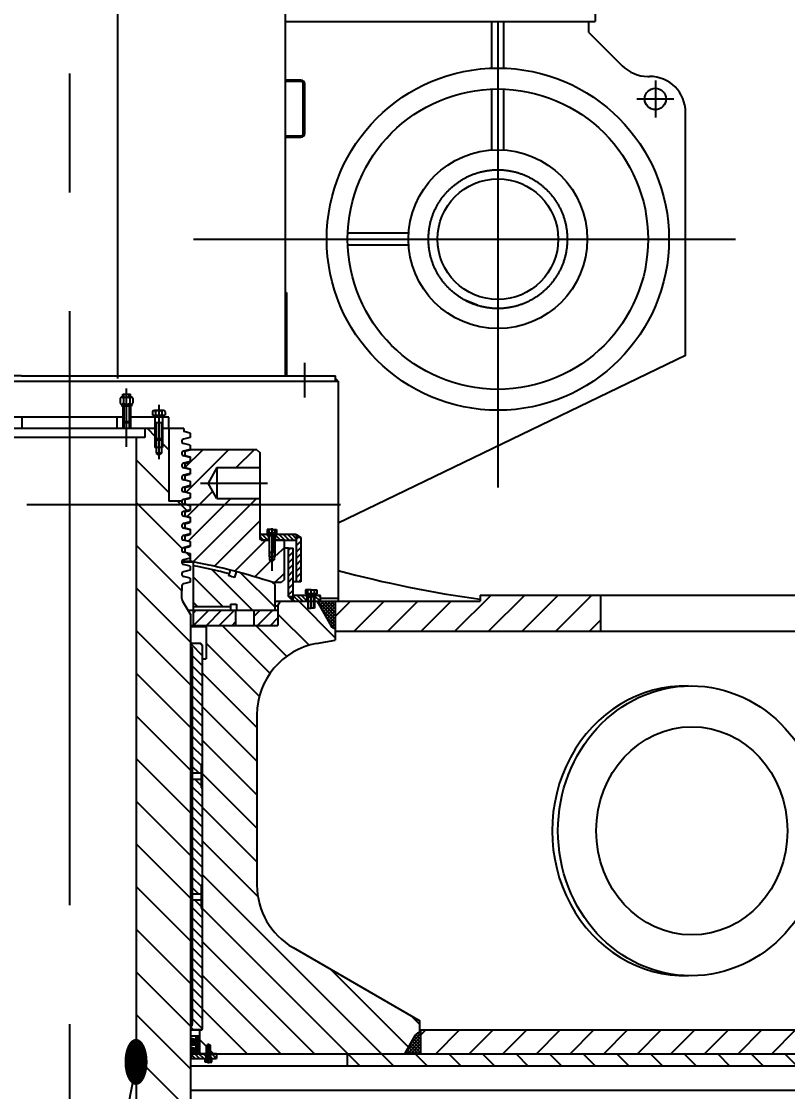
# Model space of a CAD drawing. Header units: millimetres. Extents: x 0 to 42000, y 0 to 29700.
# Drawn here: x 16297 to 17909, y 10722 to 12974 of the extents above; entities that cross this region are included whole.
import ezdxf
from ezdxf.enums import TextEntityAlignment as Align

# ---------------------------------------------------------------- set-up
doc = ezdxf.new("R2010")
doc.units = ezdxf.units.MM
doc.header["$LTSCALE"] = 1000
doc.linetypes.add('G', pattern=[2, 1.25, -0.25, 0.25, -0.25])
doc.linetypes.add('K', pattern=[2.5, 1.25, -0.25, 0.25, -0.25, 0.25, -0.25])
for name, color, linetype in [('01', 7, 'Continuous'), ('02', 1, 'Continuous'), ('05', 142, 'G'), ('07', 6, 'K'), ('08', 1, 'Continuous'), ('11', 3, 'Continuous')]:
    doc.layers.add(name, color=color, linetype=linetype)
doc.styles.get("Standard").update_dxf_attribs({"font": 'isocp', "width": 0.707, "bigfont": 'intecad.shx'})
doc.dimstyles.new('INTE', dxfattribs={"dimscale": 100, "dimtxt": 3.5, "dimasz": 3, "dimexe": 3, "dimexo": 0, "dimgap": 1, "dimtad": 1, "dimdec": 0, "dimdsep": 46, "dimtxsty": 'Standard', "dimcen": 0, "dimclrd": 1, "dimclre": 1, "dimclrt": 3, "dimaunit": 1, "dimadec": 0, "dimazin": 0, "dimtfac": 1, "dimtdec": 0, "dimtmove": 0, "dimatfit": 0, "dimfxl": 1, "dimarcsym": 0})
pattern_1 = [(45, (9121.654, 5016.96), (-35.35534, 35.35534), [])]
pattern_2 = [(315, (9121.654, 5016.96), (35.35534, 35.35534), [])]
pattern_3 = [(270, (13930.657, 12882.7767), (3.4925, -6e-16), [2.54, -0.9525]), (360, (13930.657, 12882.7767), (9e-16, 3.4925), [2.54, -0.9525])]

# ---------------------------------------------------------------- blocks, each defined once
blk = doc.blocks.new('*U643')
at = {"layer": '01'}
for p, q in [((-6.1, 2.1), (-6.1, 0)), ((0, 2.1), (-6.1, 2.1)), ((-6.1, 0), (0, 0)), ((0, 0), (-1.2, 2.1)), ((0, 2.1), (1.2, 0)), ((0, 2.1), (6.1, 2.1)), ((6.1, 0), (0, 0)), ((6.1, 2.1), (6.1, 0))]:
    blk.add_line(p, q, dxfattribs=at)
at = {"layer": '05'}
blk.add_line((0, 4.2), (0, -2.1), dxfattribs=at)
blk = doc.blocks.new('*U639', base_point=(-843.9, 1458.2))
at = {"layer": '01', "color": 7, "linetype": 'Continuous', "ltscale": 2}
for p, q in [((-834.1, 1471.7), (-837.6, 1458.2)), ((-834.1, 1471.7), (-825.5, 1471.7)), ((-825.5, 1471.7), (-821.9, 1458)), ((-808.7, 1471.7), (-812.2, 1458)), ((-808.7, 1471.7), (-800.1, 1471.7)), ((-800.1, 1471.7), (-796.5, 1458)), ((-783.3, 1471.7), (-786.8, 1458)), ((-783.3, 1471.7), (-774.7, 1471.7)), ((-774.7, 1471.7), (-771.1, 1458)), ((-757.9, 1471.7), (-761.4, 1458)), ((-757.9, 1471.7), (-749.3, 1471.7)), ((-749.3, 1471.7), (-745.7, 1458)), ((-732.5, 1471.7), (-736, 1458)), ((-723.9, 1471.7), (-720.3, 1458)), ((-707.1, 1471.7), (-710.6, 1458)), ((-698.5, 1471.7), (-694.9, 1458)), ((-681.7, 1471.7), (-685.2, 1458)), ((-673.1, 1471.7), (-669.5, 1458)), ((-656.3, 1471.7), (-659.8, 1458)), ((-647.7, 1471.7), (-644.1, 1458)), ((-630.9, 1471.7), (-634.4, 1458)), ((-622.3, 1471.7), (-618.7, 1458)), ((-605.5, 1471.7), (-609, 1458)), ((-596.9, 1471.7), (-593.3, 1458)), ((-580.1, 1471.7), (-583.6, 1458)), ((-571.5, 1471.7), (-567.9, 1458)), ((-554.7, 1471.7), (-558.2, 1458)), ((-546.1, 1471.7), (-542.5, 1458)), ((-529.3, 1471.7), (-532.8, 1458)), ((-520.7, 1471.7), (-517.1, 1458)), ((-480.7, 1455.9), (-452.4, 1472.2)), ((-843.9, 1458.2), (-837.6, 1458.2)), ((-500.9, 1453.2), (-490.7, 1453.2)), ((-500.9, 1453.2), (-490.7, 1453.2))]:
    blk.add_line(p, q, dxfattribs=at)
at = {"layer": '01', "color": 7, "linetype": 'Continuous'}
for p, q in [((-783.3, 1471.7), (-774.7, 1471.7)), ((-757.9, 1471.7), (-749.3, 1471.7)), ((-732.5, 1471.7), (-723.9, 1471.7)), ((-732.5, 1471.7), (-723.9, 1471.7)), ((-707.1, 1471.7), (-698.5, 1471.7)), ((-681.7, 1471.7), (-673.1, 1471.7)), ((-656.3, 1471.7), (-647.7, 1471.7)), ((-630.9, 1471.7), (-622.3, 1471.7)), ((-605.5, 1471.7), (-596.9, 1471.7)), ((-580.1, 1471.7), (-571.5, 1471.7)), ((-554.7, 1471.7), (-546.1, 1471.7)), ((-529.3, 1471.7), (-520.7, 1471.7)), ((-512.3, 1454.2), (-504.3, 1454.2))]:
    blk.add_line(p, q, dxfattribs=at)
at = {"layer": '01', "color": 7, "linetype": 'Continuous', "ltscale": 2}
for centre, radius, start, end in [((-817.1, 1459.2), 5, 194.5, 345.5), ((-791.7, 1459.2), 5, 194.5, 345.5), ((-766.3, 1459.2), 5, 194.5, 345.5), ((-740.9, 1459.2), 5, 194.5, 345.5), ((-715.5, 1459.2), 5, 194.5, 345.5), ((-690.1, 1459.2), 5, 194.5, 345.5), ((-664.7, 1459.2), 5, 194.5, 345.5), ((-639.3, 1459.2), 5, 194.5, 345.5), ((-613.9, 1459.2), 5, 194.5, 345.5), ((-588.5, 1459.2), 5, 194.5, 345.5), ((-563.1, 1459.2), 5, 194.5, 345.5), ((-537.7, 1459.2), 5, 194.5, 345.5), ((-512.3, 1459.2), 5, 194.5, 270), ((-500.9, 1459.7), 6.5, 237.7958, 270), ((-490.7, 1473.2), 20, 270, 300), ((-490.7, 1473.2), 20, 270, 300)]:
    blk.add_arc(centre, radius, start, end, dxfattribs=at)
blk = doc.blocks.new('*U642', base_point=(2450.2, 3973.1))
at = {"layer": '11', "color": 3, "linetype": 'Continuous'}
for p, q in [((2409.9, 3973.1), (2410.3, 3973.1)), ((2413.1, 3962.1), (2410.3, 3973.1)), ((2422, 3962.1), (2424.8, 3973.1)), ((2424.8, 3973.1), (2435.7, 3973.1)), ((2438.5, 3962.1), (2435.7, 3973.1)), ((2447.4, 3962.1), (2450.2, 3973.1)), ((2450.2, 3973.1), (2461.1, 3973.1)), ((2463.9, 3962.1), (2461.1, 3973.1)), ((2472.8, 3962.1), (2475.6, 3973.1)), ((2475.6, 3973.1), (2486.5, 3973.1)), ((2489.3, 3962.1), (2486.5, 3973.1)), ((2498.2, 3962.1), (2501, 3973.1)), ((2501, 3973.1), (2511.9, 3973.1)), ((2514.7, 3962.1), (2511.9, 3973.1)), ((2523.6, 3962.1), (2526.4, 3973.1)), ((2526.4, 3973.1), (2537.3, 3973.1)), ((2540.1, 3962.1), (2537.3, 3973.1)), ((2549, 3962.1), (2551.8, 3973.1)), ((2551.8, 3973.1), (2562.7, 3973.1)), ((2565.5, 3962.1), (2562.7, 3973.1)), ((2574.4, 3962.1), (2577.2, 3973.1)), ((2577.2, 3973.1), (2588.1, 3973.1)), ((2590.9, 3962.1), (2588.1, 3973.1)), ((2599.8, 3962.1), (2602.6, 3973.1)), ((2602.6, 3973.1), (2613.5, 3973.1)), ((2616.3, 3962.1), (2613.5, 3973.1)), ((2625.2, 3962.1), (2628, 3973.1)), ((2628, 3973.1), (2645.3, 3973.1)), ((2413.1, 3962.1), (2422, 3962.1)), ((2438.5, 3962.1), (2447.4, 3962.1)), ((2463.9, 3962.1), (2472.8, 3962.1)), ((2489.3, 3962.1), (2498.2, 3962.1)), ((2514.7, 3962.1), (2523.6, 3962.1)), ((2540.1, 3962.1), (2549, 3962.1)), ((2565.5, 3962.1), (2574.4, 3962.1)), ((2590.9, 3962.1), (2599.8, 3962.1)), ((2616.3, 3962.1), (2625.2, 3962.1))]:
    blk.add_line(p, q, dxfattribs=at)
blk = doc.blocks.new('*U644')
at = {"layer": '01'}
for p, q in [((-10.7, 3.6), (-10.7, 0)), ((0, 3.6), (-10.7, 3.6)), ((-10.7, 0), (0, 0)), ((0, 0), (-2.1, 3.6)), ((0, 3.6), (2.1, 0)), ((0, 3.6), (10.7, 3.6)), ((10.7, 0), (0, 0)), ((10.7, 3.6), (10.7, 0))]:
    blk.add_line(p, q, dxfattribs=at)
at = {"layer": '05'}
blk.add_line((0, 5.7), (0, -2.1), dxfattribs=at)
blk = doc.blocks.new('*U645')
at = {"layer": '01'}
for p, q in [((-9.2, 3.1), (-9.2, 0)), ((0, 3.1), (-9.2, 3.1)), ((-9.2, 0), (0, 0)), ((0, 0), (-1.8, 3.1)), ((0, 3.1), (1.8, 0)), ((0, 3.1), (9.2, 3.1)), ((9.2, 0), (0, 0)), ((9.2, 3.1), (9.2, 0))]:
    blk.add_line(p, q, dxfattribs=at)
at = {"layer": '05'}
blk.add_line((0, 5.2), (0, -2.1), dxfattribs=at)
blk = doc.blocks.new('*D677')
at = {"layer": '08', "color": 1, "lineweight": -2}
for p, q in [((16398.8, 19983.5), (16398.8, 21558.3)), ((19904, 12102.8), (19904, 21558.3)), ((16698.8, 21258.3), (19604, 21258.3))]:
    blk.add_line(p, q, dxfattribs=at)
at = {"layer": '08', "color": 1}
for points in [[(16698.8, 21308.3), (16698.8, 21208.3), (16398.8, 21258.3)], [(19604, 21308.3), (19604, 21208.3), (19904, 21258.3)]]:
    blk.add_solid(points, dxfattribs=at)
at = {"layer": 'DEFPOINTS', "color": 0}
for p in [(19904, 21258.3), (16398.8, 19983.5), (19904, 12102.8)]:
    blk.add_point(p, dxfattribs=at)
at = {"layer": '08', "color": 3, "insert": (18151.4, 21533.3), "char_height": 350, "attachment_point": 5}
blk.add_mtext('3505', dxfattribs=at)
blk = doc.blocks.new('*D678')
at = {"layer": '08', "color": 1, "lineweight": -2}
for p, q in [((6849.2, 11679), (6849.2, 21558.3)), ((16398.8, 20688.4), (16398.8, 21558.3)), ((7149.2, 21258.3), (16098.8, 21258.3))]:
    blk.add_line(p, q, dxfattribs=at)
at = {"layer": '08', "color": 1}
for points in [[(7149.2, 21308.3), (7149.2, 21208.3), (6849.2, 21258.3)], [(16098.8, 21308.3), (16098.8, 21208.3), (16398.8, 21258.3)]]:
    blk.add_solid(points, dxfattribs=at)
at = {"layer": 'DEFPOINTS', "color": 0}
for p in [(16398.8, 21258.3), (16398.8, 20688.4), (6849.2, 11679)]:
    blk.add_point(p, dxfattribs=at)
at = {"layer": '08', "color": 3, "insert": (11624, 21533.3), "char_height": 350, "attachment_point": 5}
blk.add_mtext('9550', dxfattribs=at)

msp = doc.modelspace()

# ---------------------------------------------------------------- hatches: boundary and pattern name
at = {"layer": '01'}
for points in [[(16957.8, 12222.5), (16957.8, 12216.5), (16963.8, 12216.5)], [(16875.3, 11893.8), (16875.3, 11887.8), (16885.3, 11887.8)], [(16869.3, 11763.5), (16859.3, 11763.5), (16869.3, 11753.5)]]:
    msp.add_hatch(color=256, dxfattribs=at).paths.add_polyline_path(points)
at = {"layer": '02', "linetype": 'Continuous'}
h = msp.add_hatch(dxfattribs=at)
h.set_pattern_fill('ANSI31', color=1, scale=20, angle=-90, style=0)
h.set_pattern_definition([(315, (12952.206, 14110.883), (44.9013, 44.9013), [])])
h.paths.add_polyline_path([(16652.8, 10577.9), (16652.8, 11725.4), (16636.5, 11753.7, -0.131652), (16633.8, 11763.7), (16633.8, 11773.9, -0.14145), (16634.8, 11777.3), (16634.8, 11785.3, -0.341889), (16638.5, 11790.1), (16652.3, 11793.7), (16652.3, 11802.3), (16638.5, 11805.8, -0.774283), (16638.5, 11815.5), (16652.3, 11819.1), (16652.3, 11827.7), (16638.5, 11831.2, -0.774283), (16638.5, 11840.9), (16652.3, 11844.5), (16652.3, 11853.1), (16638.5, 11856.6, -0.774283), (16638.5, 11866.3), (16652.3, 11869.9), (16652.3, 11878.5), (16638.5, 11882, -0.774283), (16638.5, 11891.7), (16652.3, 11895.3), (16652.3, 11903.9), (16638.5, 11907.4, -0.774283), (16638.5, 11917.1), (16652.3, 11920.7), (16652.3, 11929.3), (16638.5, 11932.8, -0.774283), (16638.5, 11942.5), (16652.3, 11946.1), (16652.3, 11954.7), (16638.5, 11958.2, -0.389981), (16634.9, 11963.9), (16607.3, 11963.9), (16607.3, 12116.9), (16594.3, 12116.9), (16594.3, 12076.9), (16591.8, 12076.9), (16591.8, 12064.9), (16586.3, 12061.7), (16580.8, 12064.9), (16580.8, 12076.9), (16578.3, 12076.9), (16578.3, 12116.9), (16563.3, 12116.9), (16557.3, 12110.9), (16557.3, 12097.9), (16538.5, 12097.9), (16538.5, 10577.9)])
h.paths.add_polyline_path([(16652.8, 10175.9), (16652.8, 10577.9), (16538.5, 10577.9), (16538.5, 10175.9)])
h.paths.add_polyline_path([(16633.5, 9448.9), (16651.2, 9448.9), (16652.8, 9454.9), (16652.8, 10175.9), (16538.5, 10175.9), (16538.5, 9448.9)])
h.paths.add_polyline_path([(16633.5, 9384.9, -0.414214), (16620.8, 9397.6), (16620.8, 9436.2, -0.414214), (16633.5, 9448.9), (16538.5, 9448.9), (16538.5, 9384.9)])
h.paths.add_polyline_path([(16647.7, 9280.9), (16652.8, 9299.9), (16652.8, 9378.9), (16651.2, 9384.9), (16633.5, 9384.9), (16538.5, 9384.9), (16538.5, 9294), (16551.6, 9280.9)])
h = msp.add_hatch(dxfattribs=at)
h.set_pattern_fill('ANSI31', color=1, scale=12, style=0)
h.set_pattern_definition([(45, (12952.206, 14110.883), (-26.94077, 26.94077), [])])
h.paths.add_polyline_path([(16826.8, 11792.9), (16843.8, 11792.9), (16849.8, 11798.9), (16849.8, 11881.8), (16834.3, 11881.8), (16834.3, 11846.8), (16830.3, 11846.8), (16830.3, 11840.8), (16824.3, 11837.3), (16818.3, 11840.8), (16818.3, 11846.8), (16814.3, 11846.8), (16814.3, 11881.8), (16804.8, 11881.8, -0.414214), (16798.8, 11887.8), (16798.8, 11969.8), (16708.8, 11969.8), (16690, 12002.3), (16708.8, 12034.8), (16798.8, 12034.8), (16798.8, 12066.3), (16792.8, 12072.3), (16653.7, 12072.3), (16641.3, 12069.1), (16641.3, 12060.2), (16652.3, 12057.4), (16652.3, 12046.5), (16641.3, 12043.7), (16641.3, 12034.8), (16652.3, 12032), (16652.3, 12021.1), (16641.3, 12018.3), (16641.3, 12009.4), (16652.3, 12006.6), (16652.3, 11995.7), (16641.3, 11992.9), (16641.3, 11984), (16652.3, 11981.2), (16652.3, 11970.3), (16641.3, 11967.5), (16641.3, 11958.6), (16652.3, 11955.8), (16652.3, 11944.9), (16641.3, 11942.1), (16641.3, 11933.2), (16652.3, 11930.4), (16652.3, 11919.5), (16641.3, 11916.7), (16641.3, 11907.8), (16652.3, 11905), (16652.3, 11894.1), (16641.3, 11891.3), (16641.3, 11882.4), (16652.3, 11879.6), (16652.3, 11868.7), (16641.3, 11865.9), (16641.3, 11857), (16652.3, 11854.2), (16652.3, 11836.9), (16656.9, 11836.9, -0.032032)])
h = msp.add_hatch(dxfattribs=at)
h.set_pattern_fill('LINE', color=1, scale=2, angle=-45, style=0)
h.set_pattern_definition([(315, (17715.1025, 12482.174), (4.490128, 4.490128), [])])
h.paths.add_polyline_path([(16832.3, 11893.8), (16832.3, 11881.8), (16875.3, 11881.8), (16875.3, 11893.8)])
h.paths.add_polyline_path([(16799.3, 11893.8), (16799.3, 11887.8), (16805.3, 11881.8), (16816.3, 11881.8), (16816.3, 11893.8)])
h.paths.add_polyline_path([(16862.4, 11887.5), (16852.9, 11887.5), (16852.9, 11875.2), (16862.4, 11875.2)], flags=9)
h = msp.add_hatch(dxfattribs=at)
h.set_pattern_fill('LINE', color=1, scale=3, angle=-135, style=0)
h.set_pattern_definition([(225, (19514.827, 13607.267), (6.735192, -6.735192), [])])
h.paths.add_polyline_path([(16875.3, 11794.8), (16885.3, 11794.8), (16885.3, 11887.8), (16875.3, 11887.8)])
h = msp.add_hatch(dxfattribs=at)
h.set_pattern_fill('LINE', color=1, scale=3, angle=-135, style=0)
h.set_pattern_definition([(45, (14229.776, 10039.995), (-6.735192, 6.735192), [])])
h.paths.add_polyline_path([(16869.3, 11865.5), (16859.3, 11865.5), (16859.3, 11763.5), (16869.3, 11763.5)])
h = msp.add_hatch(dxfattribs=at)
h.set_pattern_fill('ANSI31', color=1, scale=12, angle=-90, style=0)
h.set_pattern_definition([(315, (12952.206, 14110.883), (26.94077, 26.94077), [])])
h.paths.add_polyline_path([(16737, 11747.2), (16749.7, 11747.2), (16749.7, 11734.7), (16830.3, 11734.7), (16830.3, 11788.8), (16825.8, 11793.2, 0.014474), (16749.7, 11815.8), (16746.5, 11803.7, 0.002408), (16733.8, 11807), (16735, 11811.3, 0.014318), (16658.8, 11828.4), (16658.8, 11742.7), (16737, 11742.7)])
h = msp.add_hatch(dxfattribs=at)
h.set_pattern_fill('_USER', color=1, scale=50, angle=45, style=0, pattern_type=0)
h.set_pattern_definition(pattern_1)
h.paths.add_polyline_path([(12917.2, 11690.5), (12917.2, 11753.5), (12717.1, 11753.5), (12717.1, 11766.5), (12512.8, 11766.5), (12512.8, 11690.5)])
h.paths.add_polyline_path([(13018.8, 11753.5), (13018.8, 11690.5), (13206.3, 11690.5), (13206.3, 11747.5), (13200.3, 11753.5)])
h.paths.add_polyline_path([(13821.3, 11753.5), (13815.3, 11747.5), (13815.3, 11690.5), (14002.8, 11690.5), (14002.8, 11753.5)])
h.paths.add_polyline_path([(14104.4, 11753.5), (14104.4, 11690.5), (14467.8, 11690.5), (14467.8, 11766.5), (14304.6, 11766.5), (14304.6, 11753.5)])
h.paths.add_polyline_path([(15627.3, 11690.5, -0.02101), (15671.7, 11753.5), (15535.3, 11753.5), (15535.3, 11766.5), (15077.8, 11766.5), (15077.8, 11690.5)])
h.paths.add_polyline_path([(15840.1, 11690.5), (15840.1, 11753.5), (15671.7, 11753.5, 0.02101), (15627.3, 11690.5)])
h.paths.add_polyline_path([(17515.8, 11690.5), (17515.8, 11766.5), (17262.3, 11766.5), (17262.3, 11753.5), (17125.9, 11753.5, -0.02101), (17170.3, 11690.5)])
h.paths.add_polyline_path([(17170.3, 11690.5, 0.02101), (17125.9, 11753.5), (16957.6, 11753.5), (16957.6, 11690.5)])
h.paths.add_polyline_path([(18693.2, 11690.5), (18693.2, 11753.5), (18493.1, 11753.5), (18493.1, 11766.5), (18125.8, 11766.5), (18125.8, 11690.5)])
h.paths.add_polyline_path([(18982.3, 11690.5), (18982.3, 11747.5), (18976.3, 11753.5), (18794.8, 11753.5), (18794.8, 11690.5)])
h.paths.add_polyline_path([(19778.8, 11690.5), (19778.8, 11753.5), (19597.3, 11753.5), (19591.3, 11747.5), (19591.3, 11690.5)])
h.paths.add_polyline_path([(20145.8, 11690.5), (20145.8, 11766.5), (20080.6, 11766.5), (20080.6, 11753.5), (19880.4, 11753.5), (19880.4, 11690.5)])
h = msp.add_hatch(dxfattribs=at)
h.set_pattern_fill('LINE', color=1, scale=2, angle=-45, style=0)
h.set_pattern_definition([(135, (14229.7755, 10039.9954), (-4.490128, -4.490128), [])])
h.paths.add_polyline_path([(16869.3, 11765.5), (16869.3, 11753.5), (16898.8, 11753.5), (16898.8, 11765.5)])
h.paths.add_polyline_path([(16926.3, 11765.5), (16914.8, 11765.5), (16914.8, 11753.5), (16926.3, 11753.5)])
h = msp.add_hatch(dxfattribs=at)
h.set_pattern_fill('_USER', color=1, scale=50, angle=315, style=0, pattern_type=0)
h.set_pattern_definition(pattern_2)
h.paths.add_polyline_path([(16111.6, 11669.1), (16111.6, 11699.7), (16108.6, 11702.7), (15960.7, 11702.7), (15960.7, 11744), (15955.2, 11753.5), (15878.7, 11753.5), (15848.7, 11701.5, -0.267949), (15840.1, 11696.5), (15840.1, 11671.5), (15879.2, 11664.6, -0.209626), (15980.8, 11596.9), (15992.9, 11602.1), (15993.6, 11601)])
h.paths.add_polyline_path([(16119.8, 11629.7), (16116.8, 11632.7), (16111.6, 11632.7), (16111.6, 11653), (16000.6, 11588.9), (16001.2, 11587.8), (15990.3, 11579.7, -0.110633), (16004.8, 11514.9), (16004.8, 11395.5), (16017.8, 11394), (16017.8, 11392.8), (16119.8, 11392.8)])
h.paths.add_polyline_path([(16119.8, 11378.8), (16017.8, 11378.8), (16017.8, 11377.5), (16004.8, 11376), (16004.8, 11156.5, -0.024481), (16004.1, 11141.6), (16017.8, 11140), (16017.8, 11138.8), (16119.8, 11138.8)])
h.paths.add_polyline_path([(16017.8, 11124.8), (16017.8, 11123.5), (16000.7, 11121.5, -0.206706), (15928.8, 11024.8), (15662.3, 10871), (15662.3, 10846, -0.267949), (15671, 10841), (15693.8, 10801.5), (16122.3, 10801.5), (16125.8, 10805), (16125.8, 10851.8), (16122.8, 10851.8), (16121, 10851.8, -0.414214), (16119.8, 10853), (16119.8, 11124.8)])
h.paths.add_polyline_path([(16677.8, 10853, -0.414214), (16676.6, 10851.8), (16671.8, 10851.8), (16671.8, 10805), (16675.3, 10801.5), (17103.8, 10801.5), (17126.6, 10841, -0.267949), (17135.3, 10846), (17135.3, 10871), (16868.8, 11024.8, -0.267949), (16792.8, 11156.5), (16792.8, 11514.9, -0.36397), (16918.4, 11664.6), (16957.6, 11671.5), (16957.6, 11696.5, -0.267949), (16948.9, 11701.5), (16918.9, 11753.5), (16842.4, 11753.5), (16837, 11744), (16837, 11702.7), (16689.1, 11702.7), (16686.1, 11699.7), (16686.1, 11632.7), (16680.8, 11632.7), (16677.8, 11629.7), (16677.8, 11410.8)])
h = msp.add_hatch(dxfattribs=at)
h.set_pattern_fill('_USER', color=1, scale=5, angle=45, style=0, double=1, pattern_type=0)
h.set_pattern_definition([(45, (8862.6575, -2519.381), (-3.5355339, 3.5355339), []), (135, (8862.6575, -2519.381), (-3.5355339, -3.5355339), [])])
h.paths.add_polyline_path([(15840.1, 11753), (15840.1, 11696.5, 0.267949), (15848.7, 11701.5), (15878.4, 11753)])
h.paths.add_polyline_path([(16948.9, 11701.5, 0.267949), (16957.6, 11696.5), (16957.6, 11753), (16919.2, 11753)])
h = msp.add_hatch(dxfattribs=at)
h.set_pattern_fill('ANSI31', color=1, scale=6, style=0)
h.set_pattern_definition([(45, (12952.206, 14110.883), (-13.470384, 13.470384), [])])
h.paths.add_polyline_path([(16837, 11702.7), (16837, 11734.7), (16786.4, 11734.7), (16786.4, 11702.7)])
h.paths.add_polyline_path([(16747.9, 11702.7), (16747.9, 11734.7), (16658.8, 11734.7), (16658.8, 11733.9), (16658.8, 11702.7)])
h = msp.add_hatch(dxfattribs=at)
h.set_pattern_fill('_USER', color=1, scale=15, angle=-45, style=0, pattern_type=0)
h.set_pattern_definition([(315, (15386.122, 12103.777), (10.6066, 10.6066), [])])
h.paths.add_polyline_path([(16675.3, 11392.3), (16675.3, 11410.8), (16677.8, 11410.8), (16677.8, 11661.8), (16674.8, 11664.8), (16655.8, 11664.8), (16652.8, 11661.8), (16652.8, 11657.8, -0.414214), (16656.8, 11653.8), (16656.8, 11392.3)])
h.paths.add_polyline_path([(16675.3, 11138.3), (16675.3, 11156.8), (16677.8, 11156.8), (16677.8, 11360.8), (16675.3, 11360.8), (16675.3, 11379.3), (16656.8, 11379.3), (16656.8, 11138.3)])
h.paths.add_polyline_path([(16656.8, 10862.8, -0.414214), (16652.8, 10858.8), (16652.8, 10854.8), (16655.8, 10851.8), (16674.8, 10851.8), (16677.8, 10854.8), (16677.8, 11106.8), (16675.3, 11106.8), (16675.3, 11125.3), (16656.8, 11125.3)])
h.paths.add_polyline_path([(16140.8, 11392.3), (16140.8, 11653.8, -0.414214), (16144.8, 11657.8), (16144.8, 11661.8), (16141.8, 11664.8), (16122.8, 11664.8), (16119.8, 11661.8), (16119.8, 11410.8), (16122.3, 11410.8), (16122.3, 11392.3)])
h.paths.add_polyline_path([(16119.8, 11156.8), (16122.3, 11156.8), (16122.3, 11138.3), (16140.8, 11138.3), (16140.8, 11379.3), (16122.3, 11379.3), (16122.3, 11360.8), (16119.8, 11360.8)])
h.paths.add_polyline_path([(16140.8, 11125.3), (16122.3, 11125.3), (16122.3, 11106.8), (16119.8, 11106.8), (16119.8, 10854.8), (16122.8, 10851.8), (16141.8, 10851.8), (16144.8, 10854.8), (16144.8, 10858.8, -0.414214), (16140.8, 10862.8)])
h = msp.add_hatch(dxfattribs=at)
h.set_pattern_fill('_USER', color=1, scale=50, angle=45, style=0, pattern_type=0)
h.set_pattern_definition(pattern_1)
h.paths.add_polyline_path([(11267.8, 10851.5), (11267.8, 10833.5), (11267.8, 10801.5), (11622.8, 10801.5), (11622.8, 10851.5)])
h.paths.add_polyline_path([(12232.8, 10851.5), (12232.8, 10801.5), (12789, 10801.5, -0.017058), (12767.4, 10851.5)])
h.paths.add_polyline_path([(12767.4, 10851.5, 0.017058), (12789, 10801.5), (12917.2, 10801.5), (12917.2, 10851.5)])
h.paths.add_polyline_path([(13018.8, 10851.5), (13018.8, 10801.5), (13072.8, 10801.5), (13072.8, 10851.5)])
h.paths.add_polyline_path([(13948.8, 10851.5), (13948.8, 10801.5), (14232.6, 10801.5, 0.017058), (14254.2, 10851.5)])
h.paths.add_polyline_path([(14254.2, 10851.5, -0.017058), (14232.6, 10801.5), (15569.7, 10801.5, -0.014877), (15547.8, 10851.5)])
h.paths.add_polyline_path([(15660.6, 10801.5), (15660.6, 10851.5), (15547.8, 10851.5, 0.014877), (15569.7, 10801.5)])
h.paths.add_polyline_path([(17137.1, 10851.5), (17137.1, 10801.5), (17227.9, 10801.5, 0.014877), (17249.8, 10851.5)])
h.paths.add_polyline_path([(17249.8, 10851.5, -0.014877), (17227.9, 10801.5), (18848.8, 10801.5), (18848.8, 10851.5)])
h.paths.add_polyline_path([(19724.8, 10801.5), (19778.8, 10801.5), (19778.8, 10851.5), (19724.8, 10851.5)])
h.paths.add_polyline_path([(20132.8, 10801.5), (20132.8, 10851.5), (19880.4, 10851.5), (19880.4, 10801.5)])
h = msp.add_hatch(dxfattribs=at)
h.set_pattern_fill('_USER', color=1, scale=5, angle=315, style=0, double=1, pattern_type=0)
h.set_pattern_definition([(315, (9137.6085, 4166.072), (3.535534, 3.535534), []), (45, (9137.6085, 4166.072), (-3.535534, 3.535534), [])])
h.paths.add_polyline_path([(15671, 10841, 0.267949), (15662.3, 10846), (15662.3, 10851.5), (15660.6, 10851.5), (15660.6, 10801.5), (15693.8, 10801.5)])
h.paths.add_polyline_path([(17103.8, 10801.5), (17137.1, 10801.5), (17137.1, 10851.5), (17135.3, 10851.5), (17135.3, 10846, 0.267949), (17126.6, 10841)])
h = msp.add_hatch(dxfattribs=at)
h.set_pattern_fill('ANGLE', color=1, scale=0.5, angle=-90, style=0)
h.set_pattern_definition(pattern_3)
h.paths.add_polyline_path([(16671.8, 10839.5), (16665.3, 10839.5), (16665.3, 10828.2, -0.698572), (16660.2, 10827), (16659.4, 10829.5, -0.048802), (16659.1, 10829.4, -0.813615), (16658.3, 10833), (16657.9, 10834.5), (16652.8, 10833), (16652.8, 10830.5), (16660.3, 10820.5), (16671.8, 10820.5)])
h = msp.add_hatch(dxfattribs=at)
h.set_pattern_fill('ANGLE', color=1, scale=0.5, angle=-90, style=0)
h.set_pattern_definition(pattern_3)
h.paths.add_polyline_path([(16660.2, 10808), (16659.4, 10810.5, -0.048802), (16659.1, 10810.4, -0.813615), (16658.3, 10814), (16657.9, 10815.5), (16652.8, 10814), (16652.8, 10811.5), (16660.3, 10801.5), (16671.8, 10801.5), (16671.8, 10820.5), (16665.3, 10820.5), (16665.3, 10809.2, -0.698572)])
h = msp.add_hatch(dxfattribs=at)
h.set_pattern_fill('_USER', color=1, scale=50, angle=315, style=0, pattern_type=0)
h.set_pattern_definition(pattern_2)
h.paths.add_polyline_path([(15569.7, 10801.5, 0.00787), (15582.5, 10775.6), (15814.8, 10775.6), (15814.8, 10801.5)])
h.paths.add_polyline_path([(15582.5, 10775.6, -0.00787), (15569.7, 10801.5), (14747.8, 10801.5), (14747.8, 10775.6)])
h.paths.add_polyline_path([(17215.1, 10775.6, 0.00787), (17227.9, 10801.5), (16982.8, 10801.5), (16982.8, 10775.6)])
h.paths.add_polyline_path([(18049.8, 10775.6), (18049.8, 10801.5), (17227.9, 10801.5, -0.00787), (17215.1, 10775.6)])
h = msp.add_hatch(dxfattribs=at)
h.set_pattern_fill('LINE', color=1, scale=2, angle=-45, style=0)
h.set_pattern_definition([(315, (13930.657, 12895.0767), (4.490128, 4.490128), [])])
h.paths.add_polyline_path([(16707.8, 10791.5), (16707.8, 10801.5), (16695.9, 10801.5), (16695.9, 10791.5), (16697.1, 10791.5)])
h.paths.add_polyline_path([(16685.9, 10791.5), (16685.9, 10801.5), (16671.8, 10801.5), (16654.8, 10801.5), (16654.8, 10791.5)])

# ---------------------------------------------------------------- linework, layer by layer
for p, q in [((16674.8, 11664.8), (16652.8, 11664.8)), ((16655.8, 11664.8), (16652.8, 11661.8)), ((16677.8, 11661.8), (16674.8, 11664.8)), ((16652.8, 11661.8), (16652.8, 10854.8)), ((16656.8, 11653.8), (16656.8, 10862.8)), ((16677.8, 11661.8), (16677.8, 11410.8)), ((16675.3, 11410.8), (16675.3, 11360.8)), ((16675.3, 11410.8), (16677.8, 11410.8)), ((16656.8, 11392.3), (16675.3, 11392.3)), ((16656.8, 11379.3), (16675.3, 11379.3)), ((16675.3, 11360.8), (16677.8, 11360.8)), ((16677.8, 11360.8), (16677.8, 11156.8)), ((16675.3, 11156.8), (16675.3, 11106.8)), ((16675.3, 11156.8), (16677.8, 11156.8)), ((16656.8, 11138.3), (16675.3, 11138.3)), ((16656.8, 11125.3), (16675.3, 11125.3)), ((16675.3, 11106.8), (16677.8, 11106.8)), ((16677.8, 11106.8), (16677.8, 10854.8)), ((16655.8, 10851.8), (16652.8, 10854.8)), ((16674.8, 10851.8), (16677.8, 10854.8)), ((16674.8, 10851.8), (16652.8, 10851.8)), ((16671.8, 10820.5), (16652.8, 10820.5)), ((16671.8, 10801.5), (16652.8, 10801.5))]:
    msp.add_line(p, q)
for centre, start, end in [((16652.8, 11653.8), 0, 90), ((16652.8, 10862.8), 270, 0)]:
    msp.add_arc(centre, 4, start, end)
at = {"layer": '01'}
for p, q in [((16500.3, 12222.5), (16500.3, 13282)), ((17504.2, 13073.5), (17504.2, 12973.5)), ((16852.3, 12973.5), (17504.2, 12973.5)), ((17287.2, 12875.3), (17287.2, 12973.5)), ((17312.2, 12875.3), (17312.2, 12973.5)), ((16885.3, 12850), (16852.3, 12850)), ((16885.3, 12847), (16852.3, 12847)), ((16890.3, 12738), (16890.3, 12842)), ((16893.3, 12738), (16893.3, 12842)), ((17287.2, 12702.5), (17287.2, 12831.6)), ((17312.2, 12702.5), (17312.2, 12831.6)), ((17694.7, 12271), (17694.7, 12782)), ((16852.3, 12733), (16885.3, 12733)), ((16852.3, 12730), (16885.3, 12730)), ((17112.2, 12528), (16983.5, 12528)), ((17112.2, 12503), (16983.5, 12503)), ((16297.3, 12228), (16072.3, 12228)), ((16500.3, 12228), (16852.3, 12228)), ((16957.8, 12222.5), (16957.8, 12228)), ((16500.3, 12227), (16297.3, 12227)), ((16963.8, 12216.5), (16957.8, 12222.5)), ((16957.8, 12216.5), (16957.8, 12222.5)), ((16578.3, 12095.4), (16580.8, 12092.9)), ((16594.3, 12095.4), (16591.8, 12092.9)), ((16580.8, 12076.9), (16580.8, 12064.9)), ((16591.8, 12076.9), (16591.8, 12064.9)), ((16580.8, 12064.9), (16586.3, 12061.7)), ((16591.8, 12064.9), (16586.3, 12061.7)), ((16814.3, 11904.4), (16814.3, 11896.9)), ((16824.3, 11904.4), (16814.3, 11904.4)), ((16814.3, 11896.9), (16824.3, 11896.9)), ((16818.3, 11896.9), (16818.3, 11904.4)), ((16818.3, 11893.8), (16818.3, 11856.9)), ((16818.3, 11891.7), (16824.3, 11891.7)), ((16824.3, 11904.4), (16834.3, 11904.4)), ((16834.3, 11896.9), (16824.3, 11896.9)), ((16830.3, 11891.7), (16824.3, 11891.7)), ((16830.3, 11896.9), (16830.3, 11904.4)), ((16830.3, 11893.8), (16830.3, 11856.9)), ((16834.3, 11904.4), (16834.3, 11896.9)), ((16875.3, 11893.8), (16885.3, 11887.8)), ((16818.3, 11856.9), (16824.3, 11856.9)), ((16819.5, 11856.9), (16819.5, 11846.8)), ((16819.5, 11846.8), (16819.5, 11840.8)), ((16830.3, 11856.9), (16824.3, 11856.9)), ((16829.1, 11856.9), (16829.1, 11846.8)), ((16829.1, 11846.8), (16829.1, 11840.8)), ((16859.3, 11865.5), (16849.8, 11865.5)), ((16825.8, 11793.2), (16830.3, 11788.8)), ((16875.3, 11794.8), (16869.3, 11794.8)), ((16906.8, 11777.9), (16895.1, 11777.9)), ((16895.1, 11777.9), (16895.1, 11769.1)), ((16899.8, 11769.1), (16899.8, 11777.9)), ((16906.8, 11777.9), (16918.5, 11777.9)), ((16913.8, 11769.1), (16913.8, 11777.9)), ((16918.5, 11777.9), (16918.5, 11769.1)), ((16869.3, 11753.5), (16859.3, 11763.5)), ((16895.1, 11769.1), (16906.8, 11769.1)), ((16899.8, 11765.5), (16899.8, 11739.1)), ((16899.8, 11763.1), (16906.8, 11763.1)), ((16918.5, 11769.1), (16906.8, 11769.1)), ((16913.8, 11763.1), (16906.8, 11763.1)), ((16913.8, 11765.5), (16913.8, 11739.1)), ((16963.8, 11759.5), (16926.3, 11759.5)), ((16963.8, 11759.5), (16963.8, 11753.5)), ((17262.3, 11766.5), (17262.3, 11753.5)), ((16830.3, 11753.5), (17262.3, 11753.5)), ((16830.3, 11744), (16837, 11744)), ((16837, 11744), (16842.4, 11753.5)), ((16837, 11744), (16837, 11702.7)), ((16837, 11734.7), (16837, 11702.7)), ((16899.8, 11739.1), (16906.8, 11739.1)), ((16913.8, 11739.1), (16906.8, 11739.1)), ((16919.2, 11753), (16948.9, 11701.5)), ((16926.3, 11753.5), (16963.8, 11753.5)), ((16957.6, 11753), (16957.6, 11671.5)), ((16652.8, 11702.7), (16837, 11702.7)), ((16652.8, 11702.7), (16837, 11702.7)), ((16686.1, 11699.7), (16652.8, 11699.7)), ((16686.1, 11699.7), (16689.1, 11702.7)), ((16686.1, 11699.7), (16686.1, 11632.7)), ((16957.6, 11690.5), (19128.1, 11690.5)), ((16918.4, 11664.6), (16957.6, 11671.5)), ((16677.8, 11629.7), (16680.8, 11632.7)), ((16677.8, 11632.7), (16686.1, 11632.7)), ((16677.8, 11629.7), (16677.8, 10853)), ((16792.8, 11514.9), (16792.8, 11156.5)), ((16868.8, 11024.8), (17135.3, 10871)), ((17135.3, 10846), (17135.3, 10871)), ((16652.8, 10851.8), (16676.6, 10851.8)), ((16671.8, 10851.8), (16671.8, 10804.5)), ((17103.8, 10801.5), (17126.6, 10841)), ((17135.3, 10851.5), (18883.3, 10851.5)), ((17137.1, 10851.5), (17137.1, 10801.5)), ((16686.9, 10791.5), (16686.9, 10819.4)), ((16686.9, 10819.4), (16690.9, 10819.4)), ((16694.9, 10819.4), (16690.9, 10819.4)), ((16694.9, 10791.5), (16694.9, 10819.4)), ((16671.8, 10804.5), (16652.8, 10804.5)), ((16652.8, 10801.5), (18849.1, 10801.5)), ((16671.8, 10804.5), (16674.8, 10801.5)), ((16686.9, 10801.5), (16671.8, 10801.5)), ((16683.7, 10789.4), (16690.9, 10789.4)), ((16683.7, 10784.1), (16683.7, 10789.4)), ((16685.9, 10791.5), (16685.9, 10801.5)), ((16686.9, 10793.1), (16690.9, 10793.1)), ((16686.9, 10789.4), (16686.9, 10784.1)), ((16694.9, 10793.1), (16690.9, 10793.1)), ((16698.1, 10789.4), (16690.9, 10789.4)), ((16707.8, 10801.5), (16694.9, 10801.5)), ((16694.9, 10789.4), (16694.9, 10784.1)), ((16695.9, 10791.5), (16695.9, 10801.5)), ((16698.1, 10784.1), (16698.1, 10789.4)), ((16982.8, 10801.5), (16982.8, 10775.6)), ((18049.8, 10775.6), (16652.8, 10775.6)), ((16690.9, 10784.1), (16683.7, 10784.1)), ((16690.9, 10784.1), (16698.1, 10784.1)), ((16652.8, 10724.8), (18448.8, 10724.8))]:
    msp.add_line(p, q, dxfattribs=at)
at = {"layer": '01', "color": 7, "linetype": 'Continuous'}
for p, q in [((16852.3, 13282), (16852.3, 12228)), ((17491.2, 12950.5), (17491.2, 12973.5)), ((17491.2, 12950.5), (17491.2, 12958.5)), ((17491.2, 12950.5), (17561.4, 12880.2)), ((17615.2, 12858), (17618.7, 12858)), ((16852.3, 12403), (16855.3, 12403)), ((16855.3, 12403), (16855.3, 12228)), ((17694.7, 12271), (16963.8, 11917.9)), ((16551.3, 12228), (16957.8, 12228)), ((15833.8, 12216.5), (16963.8, 12216.5)), ((16963.8, 12216.5), (16963.8, 11759.5)), ((16572.9, 12152), (16572.9, 12145)), ((16572.9, 12145), (16599.7, 12145)), ((16593, 12155), (16576.3, 12155)), ((16576.3, 12145), (16576.3, 12140.9)), ((16578.3, 12140.9), (16578.3, 12076.9)), ((16579.6, 12152), (16579.6, 12145)), ((16586.3, 12140.9), (16583.9, 12145)), ((16586.3, 12145), (16588.7, 12140.9)), ((16596.4, 12155), (16593, 12155)), ((16593, 12152), (16593, 12145)), ((16594.3, 12140.9), (16594.3, 12076.9)), ((16596.4, 12145), (16596.4, 12140.9)), ((16599.7, 12152), (16599.7, 12145)), ((16578.3, 12116.9), (16158.8, 12116.9)), ((16557.3, 12116.9), (16557.3, 12097.9)), ((16594.3, 12128.9), (16578.3, 12128.9)), ((16638.8, 12116.9), (16594.3, 12116.9)), ((16607.3, 12116.9), (16607.3, 11963.9)), ((16557.3, 12097.9), (16240.3, 12097.9)), ((16538.5, 12097.9), (16538.5, 9293.9)), ((16594.3, 12095.4), (16578.3, 12095.4)), ((16580.8, 12092.9), (16580.8, 12076.9)), ((16591.8, 12092.9), (16580.8, 12092.9)), ((16591.8, 12092.9), (16591.8, 12076.9)), ((16594.3, 12076.9), (16578.3, 12076.9)), ((16792.8, 12072.3), (16649.4, 12072.3)), ((16792.8, 12072.3), (16798.8, 12066.3)), ((16591.8, 12064.9), (16580.8, 12064.9)), ((16798.8, 12066.3), (16798.8, 11887.8)), ((16708.8, 12034.8), (16690, 12002.3)), ((16708.8, 12034.8), (16798.8, 12034.8)), ((16708.8, 12034.8), (16708.8, 11969.8)), ((16708.8, 11969.8), (16690, 12002.3)), ((16634.9, 11963.9), (16607.3, 11963.9)), ((16708.8, 11969.8), (16798.8, 11969.8)), ((16875.3, 11893.8), (16799.3, 11893.8)), ((16799.3, 11893.8), (16799.3, 11887.8)), ((16817.3, 11893.8), (16817.3, 11881.8)), ((16831.3, 11893.8), (16831.3, 11881.8)), ((16875.3, 11893.8), (16875.3, 11794.8)), ((16805.3, 11881.8), (16799.3, 11887.8)), ((16818.3, 11881.8), (16804.8, 11881.8)), ((16805.3, 11881.8), (16818.3, 11881.8)), ((16818.3, 11881.8), (16818.3, 11856.9)), ((16830.3, 11881.8), (16875.3, 11881.8)), ((16849.8, 11881.8), (16830.3, 11881.8)), ((16830.3, 11881.8), (16830.3, 11856.9)), ((16849.8, 11881.8), (16849.8, 11798.9)), ((16885.3, 11887.8), (16875.3, 11887.8)), ((16885.3, 11887.8), (16885.3, 11794.8)), ((16818.3, 11846.8), (16824.3, 11846.8)), ((16830.3, 11846.8), (16824.3, 11846.8)), ((16859.3, 11763.5), (16859.3, 11865.5)), ((16859.3, 11865.5), (16869.3, 11865.5)), ((16869.3, 11753.5), (16869.3, 11865.5)), ((16662, 11835.9), (16634.8, 11835.9)), ((16656.9, 11836.9), (16634.9, 11836.9)), ((16658.8, 11835.9), (16658.8, 11734.7)), ((16824.3, 11837.3), (16819.5, 11840.8)), ((16819.5, 11840.8), (16824.3, 11840.8)), ((16824.3, 11837.3), (16829.1, 11840.8)), ((16829.1, 11840.8), (16824.3, 11840.8)), ((16733.8, 11807), (16737, 11819)), ((16746.5, 11803.7), (16749.7, 11815.8)), ((16843.8, 11792.9), (16826.8, 11792.9)), ((16830.3, 11788.8), (16830.3, 11734.7)), ((16849.8, 11798.9), (16843.8, 11792.9)), ((16885.3, 11794.8), (16875.3, 11794.8)), ((16859.3, 11763.5), (16869.3, 11763.5)), ((16926.3, 11765.5), (16869.3, 11765.5)), ((16898.8, 11753.5), (16898.8, 11765.5)), ((16914.8, 11753.5), (16914.8, 11765.5)), ((16926.3, 11753.5), (16926.3, 11765.5)), ((17262.3, 11766.5), (18493.1, 11766.5)), ((17515.8, 11766.5), (17515.8, 11690.5)), ((16647.5, 11734.7), (16837, 11734.7)), ((16658.8, 11742.7), (16737, 11742.7)), ((16658.8, 11734.7), (16658.8, 11733.9)), ((16658.8, 11733.9), (16658.8, 11702.7)), ((16737, 11747.2), (16737, 11734.7)), ((16737, 11747.2), (16749.7, 11747.2)), ((16747.9, 11734.7), (16747.9, 11702.7)), ((16749.7, 11747.2), (16749.7, 11734.7)), ((16786.4, 11734.7), (16786.4, 11702.7)), ((16869.3, 11753.5), (16899.8, 11753.5)), ((16913.8, 11753.5), (16926.3, 11753.5)), ((16652.8, 11725.5), (16652.8, 9454.9)), ((16652.8, 10839.5), (16671.8, 10839.5)), ((16652.8, 10839.5), (16652.8, 10820.5)), ((16652.8, 10839.5), (16671.8, 10839.5)), ((16652.8, 10833), (16657.9, 10834.5)), ((16652.8, 10833), (16657.9, 10834.5)), ((16657.9, 10834.5), (16658.3, 10833)), ((16657.9, 10834.5), (16658.3, 10833)), ((16665.3, 10828.2), (16665.3, 10839.5)), ((16665.3, 10828.2), (16665.3, 10839.5)), ((16671.8, 10839.5), (16671.8, 10801.5)), ((16652.8, 10830.5), (16660.3, 10820.5)), ((16652.8, 10830.5), (16660.3, 10820.5)), ((16652.8, 10820.5), (16671.8, 10820.5)), ((16652.8, 10814), (16657.9, 10815.5)), ((16652.8, 10814), (16657.9, 10815.5)), ((16652.8, 10811.5), (16660.3, 10801.5)), ((16652.8, 10811.5), (16660.3, 10801.5)), ((16657.9, 10815.5), (16658.3, 10814)), ((16657.9, 10815.5), (16658.3, 10814)), ((16659.4, 10829.5), (16660.2, 10827)), ((16659.4, 10829.5), (16660.2, 10827)), ((16659.4, 10810.5), (16660.2, 10808)), ((16659.4, 10810.5), (16660.2, 10808)), ((16665.3, 10809.2), (16665.3, 10820.5)), ((16665.3, 10809.2), (16665.3, 10820.5)), ((16652.8, 10791.5), (16707.8, 10791.5)), ((16654.8, 10801.5), (16654.8, 10791.5)), ((16707.8, 10801.5), (16707.8, 10791.5))]:
    msp.add_line(p, q, dxfattribs=at)
at = {"layer": '01'}
for radius in [360, 316, 188.1, 127]:
    msp.add_circle((17299.7, 12515.5), radius, dxfattribs=at)
at = {"layer": '01', "color": 7, "linetype": 'Continuous'}
for centre, radius in [((17631.2, 12810.5), 22.5), ((16659.1, 10831.3), 1.84), ((16659.1, 10831.3), 1.84), ((16659.1, 10831.3), 1.05), ((16659.1, 10831.3), 1.05), ((16659.1, 10812.3), 1.84), ((16659.1, 10812.3), 1.84), ((16659.1, 10812.3), 1.05), ((16659.1, 10812.3), 1.05)]:
    msp.add_circle(centre, radius, dxfattribs=at)
for centre, radius, start, end in [((17615.2, 12934), 76, 225, 270), ((16576.3, 12151.6), 3.37, 6.3097, 173.6903), ((16586.3, 12146), 8.98, 41.758, 138.242), ((16596.4, 12151.6), 3.37, 6.3097, 173.6903), ((16804.8, 11887.8), 6, 180, 270), ((16398.8, 10489.9), 1371.5, 71.8152, 79.154), ((16398.8, 10489.9), 1363.5, 75.726, 79.0072), ((16398.8, 10489.9), 1359, 75.1759, 75.7278), ((16662.5, 10828.6), 2.82, 213.1276, 352.8758), ((16662.5, 10809.6), 2.82, 213.1276, 352.8758)]:
    msp.add_arc(centre, radius, start, end, dxfattribs=at)
at = {"layer": '01'}
for centre, radius, start, end in [((16885.3, 12842), 8, 0, 90), ((16885.3, 12842), 5, 0, 90), ((17618.7, 12782), 76, 0, 90), ((16885.3, 12738), 8, 270, 0), ((16885.3, 12738), 5, 270, 0), ((17595.8, 14173), 2438, 254.9757, 262.1377), ((16957.6, 11706.5), 10, 210, 270), ((16944.8, 11514.9), 152, 100, 180), ((16944.8, 11156.5), 152, 180, 240), ((16676.6, 10853), 1.2, 270, 0), ((17135.3, 10836), 10, 90, 150)]:
    msp.add_arc(centre, radius, start, end, dxfattribs=at)
at = {"layer": '01', "color": 7, "linetype": 'Continuous'}
msp.add_ellipse((17693.9, 11270.5), major_axis=(0, -305), ratio=0.918039, start_param=3.119642, end_param=6.305136, dxfattribs=at)
for centre, major_axis in [((17706.2, 11270.5), (0, -305)), ((17707.9, 11270.5), (0, -219))]:
    msp.add_ellipse(centre, major_axis=major_axis, ratio=0.918039, dxfattribs=at)
at = {"layer": '02', "color": 1, "linetype": 'Continuous'}
for p, q in [((16580.8, 12128.9), (16580.8, 12095.4)), ((16591.8, 12128.9), (16591.8, 12095.4))]:
    msp.add_line(p, q, dxfattribs=at)
at = {"layer": '02'}
for p, q in [((16819.5, 11856.9), (16819.5, 11891.7)), ((16829.1, 11856.9), (16829.1, 11891.7)), ((16818.3, 11856.9), (16818.3, 11846.8)), ((16830.3, 11856.9), (16830.3, 11846.8)), ((16901.2, 11739.1), (16901.2, 11763.1)), ((16912.4, 11739.1), (16912.4, 11763.1)), ((16687.9, 10819.4), (16687.9, 10793.1)), ((16693.9, 10819.4), (16693.9, 10793.1)), ((16538.5, 10779.6), (15504.8, 5427.6))]:
    msp.add_line(p, q, dxfattribs=at)
at = {"layer": '05'}
for p, q in [((16398.8, 20363.9), (16398.8, 6520.3)), ((17299.7, 12973.5), (17299.7, 11992.8)), ((17631.2, 12849.3), (17631.2, 12771.7)), ((17592.4, 12810.5), (17670, 12810.5)), ((16659.7, 12515.5), (17799.8, 12515.5)), ((17232.6, 12387.4), (17256.6, 12377.4)), ((16893.8, 12182.3), (16893.8, 12255.5)), ((16968.4, 11956.5), (16309, 11956.5)), ((16824.3, 11907.5), (16824.3, 11858.4)), ((16690.9, 10781), (16690.9, 10822.9))]:
    msp.add_line(p, q, dxfattribs=at)
at = {"layer": '05', "color": 4, "linetype": 'G'}
for p, q in [((16518.5, 12078.6), (16518.5, 12201.1)), ((16586.3, 12166.9), (16586.3, 12052.7)), ((16674, 12002.3), (16814.8, 12002.3)), ((16824.3, 11901.8), (16824.3, 11817.3))]:
    msp.add_line(p, q, dxfattribs=at)
at = {"layer": '05', "color": 142, "linetype": 'G'}
for p, q in [((16824.3, 11906.1), (16824.3, 11868.5)), ((16906.8, 11741.2), (16906.8, 11778.8))]:
    msp.add_line(p, q, dxfattribs=at)
at = {"layer": '05', "color": 4, "linetype": 'G'}
msp.add_circle((17299.7, 12515.5), 146, dxfattribs=at)
at = {"layer": '07', "color": 6, "linetype": 'K'}
for p, q in [((16508.5, 12183), (16511.8, 12183)), ((16510.5, 12183), (16510.5, 12189)), ((16510.5, 12189), (16526.5, 12189)), ((16511.8, 12183), (16528.6, 12183)), ((16513, 12183), (16513, 12189)), ((16524, 12183), (16524, 12189)), ((16526.5, 12183), (16526.5, 12189)), ((16505.1, 12180), (16505.1, 12171)), ((16508.5, 12168), (16508.5, 12163.9)), ((16508.5, 12168), (16511.8, 12168)), ((16528.6, 12163.9), (16508.5, 12163.9)), ((16510.5, 12163.9), (16510.5, 12131.4)), ((16511.8, 12180), (16511.8, 12171)), ((16511.8, 12168), (16528.6, 12168)), ((16513, 12163.9), (16513, 12131.4)), ((16518.5, 12168), (16516.1, 12163.9)), ((16518.5, 12163.9), (16520.9, 12168)), ((16524, 12163.9), (16524, 12131.4)), ((16525.2, 12180), (16525.2, 12171)), ((16526.5, 12163.9), (16526.5, 12131.4)), ((16528.6, 12168), (16528.6, 12163.9)), ((16531.9, 12180), (16531.9, 12171)), ((16510.5, 12140.9), (16190.3, 12140.9)), ((16298.8, 12116.9), (16298.8, 12140.9)), ((16498.8, 12116.9), (16498.8, 12140.9)), ((16607.3, 12140.9), (16526.5, 12140.9)), ((16607.3, 12116.9), (16607.3, 12140.9)), ((16513, 12128.9), (16510.5, 12131.4)), ((16526.5, 12131.4), (16510.5, 12131.4)), ((16510.5, 12131.4), (16510.5, 12116.9)), ((16524, 12128.9), (16513, 12128.9)), ((16513, 12128.9), (16513, 12116.9)), ((16526.5, 12131.4), (16524, 12128.9)), ((16524, 12128.9), (16524, 12116.9)), ((16526.5, 12131.4), (16526.5, 12116.9))]:
    msp.add_line(p, q, dxfattribs=at)
for centre, radius, start, end in [((16508.5, 12179.6), 3.37, 6.3097, 173.6903), ((16518.5, 12174), 8.98, 41.758, 138.242), ((16528.6, 12179.6), 3.37, 6.3097, 173.6903), ((16508.5, 12171.4), 3.37, 186.3097, 353.6903), ((16518.5, 12177), 8.98, 221.758, 318.242), ((16528.6, 12171.4), 3.37, 186.3097, 353.6903)]:
    msp.add_arc(centre, radius, start, end, dxfattribs=at)

# ---------------------------------------------------------------- block references
at = {"layer": '01'}
msp.add_blockref('*U644', (16906.8, 11765.5), dxfattribs=at)
at = {"layer": '01', "rotation": 180}
msp.add_blockref('*U643', (16690.9, 10791.5), dxfattribs=at)
at = {"layer": '07'}
msp.add_blockref('*U645', (16824.3, 11893.8), dxfattribs=at)
at = {"layer": '11', "rotation": 270}
for name, p in [('*U639', (16638.8, 12116.9)), ('*U642', (16652.3, 12032))]:
    msp.add_blockref(name, p, dxfattribs=at)

# ---------------------------------------------------------------- texts
at = {"layer": '02', "width": 0.954386}
msp.add_text('●', height=90, dxfattribs=at).set_placement((16511.5, 10734.6), (16565.5, 10734.6), align=Align.FIT)

# ---------------------------------------------------------------- dimensions: what is measured, and where the dimension line sits
at = {"layer": '08'}
dim = msp.add_linear_dim(base=(16398.8, 21258.3), p1=(6849.2, 11679), p2=(16398.8, 20688.4), dimstyle='INTE', dxfattribs=at)
dim.commit()
dim.dimension.update_dxf_attribs({"geometry": '*D678', "text_midpoint": (11624, 21533.3)})
dim = msp.add_linear_dim(base=(19904, 21258.3), p1=(16398.8, 19983.5), p2=(19904, 12102.8), dimstyle='INTE', dxfattribs=at)
dim.commit()
dim.dimension.update_dxf_attribs({"geometry": '*D677', "text_midpoint": (18151.4, 21258.3), "dimtype": 160})

doc.saveas('drawing.dxf')
